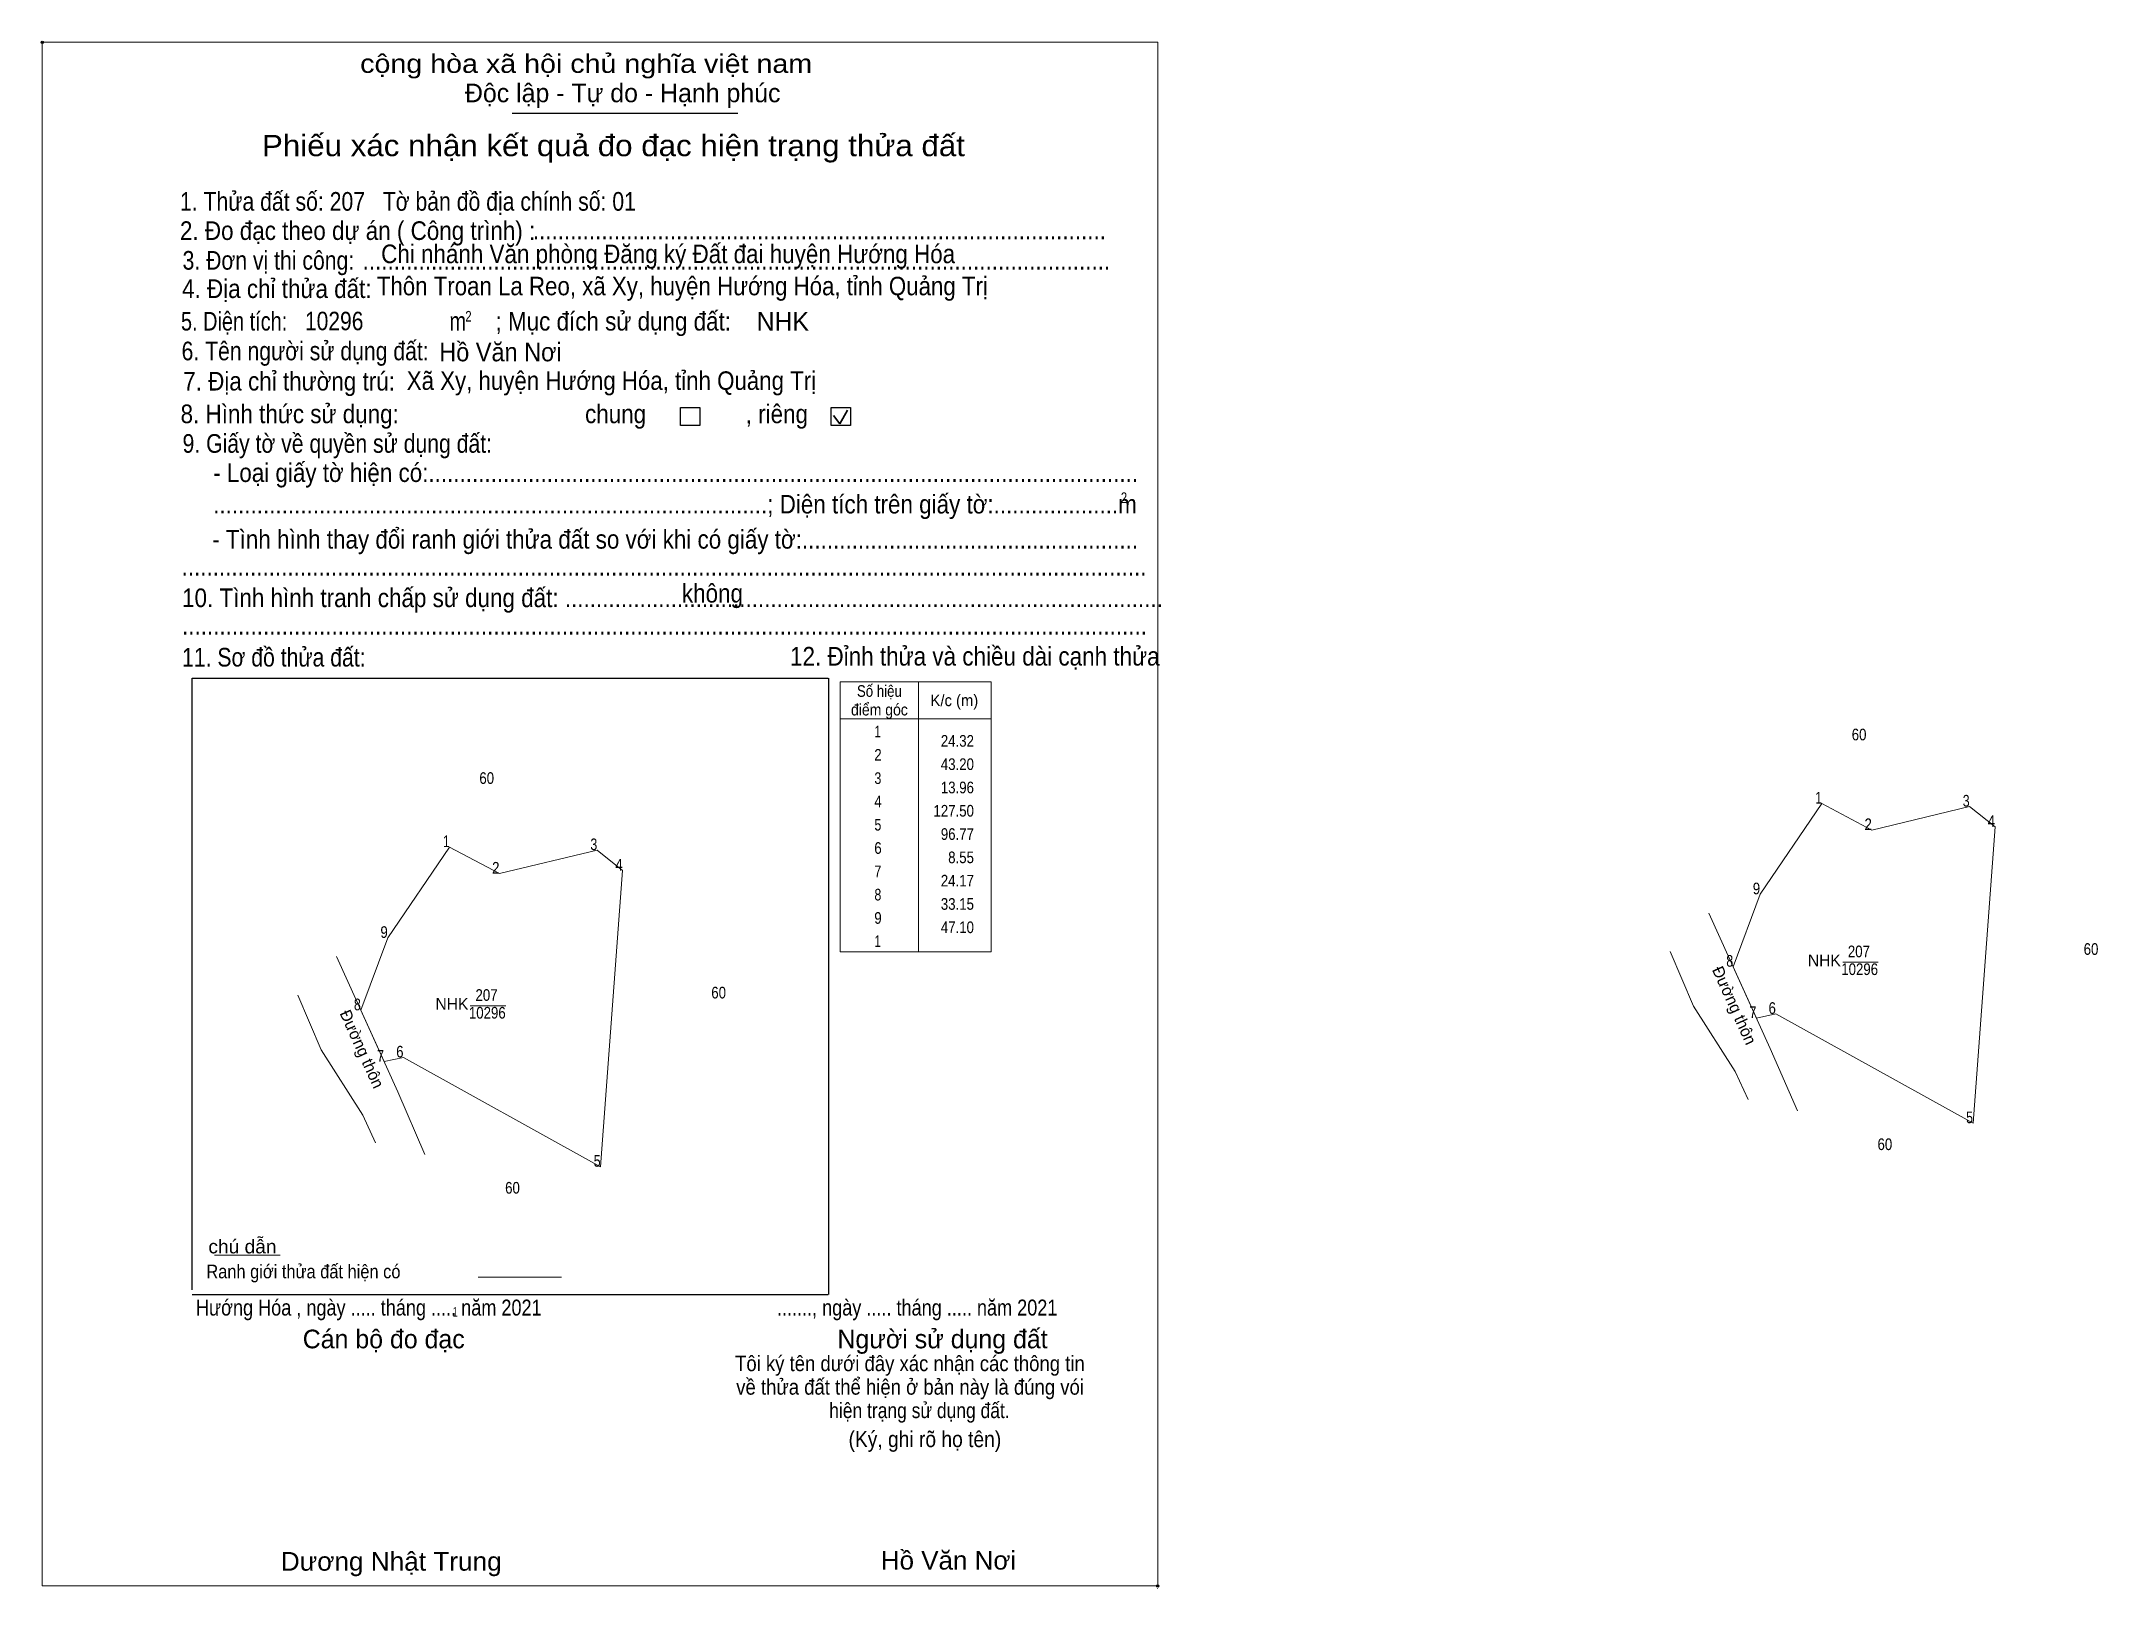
# Model space of a CAD drawing. Header units: metres. Extents: x 552874 to 553758, y 1817351 to 1818015.
import ezdxf
from ezdxf.enums import TextEntityAlignment as Align

# ---------------------------------------------------------------- set-up
doc = ezdxf.new("R2010")
doc.units = ezdxf.units.M
doc.header["$LTSCALE"] = 2
doc.header["$PDMODE"] = 32
doc.header["$PDSIZE"] = 1
for name, color, linetype, lineweight in [('1', 7, 'Continuous', 13), ('10', 7, 'Continuous', 13), ('17', 7, 'Continuous', 13), ('2', 7, 'Continuous', 25), ('6', 7, 'Continuous', 13), ('63', 7, 'Continuous', 13)]:
    doc.layers.add(name, color=color, linetype=linetype, lineweight=lineweight)

msp = doc.modelspace()

# ---------------------------------------------------------------- linework, layer by layer
at = {"layer": '1'}
for points in [[(553639.1, 1817688.14), (553660.59, 1817676.76), (553702.59, 1817686.85), (553713.48, 1817678.11), (553704.03, 1817550.96), (553619.39, 1817597.86), (553611.02, 1817596.1), (553601.05, 1817618.12), (553612.62, 1817649.19)], [(553049.76, 1817669.44), (553071.25, 1817658.06), (553113.25, 1817668.15), (553124.14, 1817659.41), (553114.69, 1817532.26), (553030.05, 1817579.16), (553021.68, 1817577.4), (553011.71, 1817599.42), (553023.28, 1817630.49)]]:
    msp.add_lwpolyline(points, close=True, dxfattribs=at)
at = {"layer": '10'}
for p, q in [((553612.62, 1817649.19), (553639.1, 1817688.14)), ((553023.28, 1817630.49), (553049.76, 1817669.44)), ((553612.62, 1817649.19), (553601.05, 1817618.12)), ((553023.28, 1817630.49), (553011.71, 1817599.42))]:
    msp.add_line(p, q, dxfattribs=at)
for points in [[(553639.1, 1817688.14), (553660.59, 1817676.76), (553702.59, 1817686.85), (553713.48, 1817678.11), (553704.03, 1817550.96), (553619.39, 1817597.86)], [(553049.76, 1817669.44), (553071.25, 1817658.06), (553113.25, 1817668.15), (553124.14, 1817659.41), (553114.69, 1817532.26), (553030.05, 1817579.16)], [(553619.39, 1817597.86), (553611.02, 1817596.1), (553601.05, 1817618.12)], [(553030.05, 1817579.16), (553021.68, 1817577.4), (553011.71, 1817599.42)]]:
    msp.add_lwpolyline(points, dxfattribs=at)
at = {"layer": '17'}
msp.add_line((552948.89, 1817494.32), (552977.13, 1817494.32), dxfattribs=at)
at = {"layer": '2'}
for p, q in [((553076.69, 1817984.51), (553173.56, 1817984.51)), ((552939.33, 1817742.01), (553212.46, 1817742.01)), ((552939.33, 1817479.49), (552939.33, 1817742.01)), ((553212.46, 1817477.34), (552939.33, 1817477.34))]:
    msp.add_line(p, q, dxfattribs=at)
at = {"layer": '2', "lineweight": 35}
for p, q in [((553214.69, 1817854.66), (553217.41, 1817851.12)), ((553217.41, 1817851.12), (553220.73, 1817857.05))]:
    msp.add_line(p, q, dxfattribs=at)
at = {"layer": '2', "lineweight": 13}
msp.add_lwpolyline([(552874.92, 1818014.89), (553353.96, 1818014.89), (553353.96, 1817352.33), (552874.92, 1817352.33)], close=True, dxfattribs=at)
at = {"layer": '2'}
for points in [[(553149.02, 1817858.08), (553157.24, 1817858.08), (553157.24, 1817850.4), (553149.02, 1817850.4)], [(553213.74, 1817858.08), (553221.97, 1817858.08), (553221.97, 1817850.4), (553213.74, 1817850.4)]]:
    msp.add_lwpolyline(points, close=True, dxfattribs=at)
for p in [(552874.92, 1818014.89), (553353.95, 1817352.33)]:
    msp.add_point(p, dxfattribs=at)
at = {"layer": '6'}
msp.add_line((553062.13, 1817484.8), (553097.83, 1817484.8), dxfattribs=at)
at = {"layer": '63', "lineweight": 25}
msp.add_line((553212.47, 1817742.02), (553212.47, 1817477.35), dxfattribs=at)
at = {"layer": '63'}
for p, q in [((553251.2, 1817740.45), (553251.2, 1817624.45)), ((553251.2, 1817740.45), (553251.2, 1817624.45)), ((553217.6, 1817724.45), (553282.4, 1817724.45)), ((553648.07, 1817620.05), (553663.33, 1817620.05)), ((553058.73, 1817601.35), (553073.99, 1817601.35))]:
    msp.add_line(p, q, dxfattribs=at)
msp.add_lwpolyline([(553217.6, 1817740.45), (553282.4, 1817740.45), (553282.4, 1817624.45), (553217.6, 1817624.45)], close=True, dxfattribs=at)
for points in [[(553628.6, 1817556.21), (553616.92, 1817583.06), (553590.61, 1817641.17)], [(553607.41, 1817561.17), (553601.89, 1817573.1), (553583.97, 1817601.16), (553573.94, 1817624.66)], [(553039.26, 1817537.51), (553027.58, 1817564.36), (553001.27, 1817622.47)], [(553018.07, 1817542.47), (553012.55, 1817554.4), (552994.63, 1817582.46), (552984.6, 1817605.96)]]:
    msp.add_lwpolyline(points, dxfattribs=at)

# ---------------------------------------------------------------- texts
at = {"layer": '1'}
for p in [(553640.18, 1817618.35), (553050.84, 1817599.65)]:
    msp.add_text('NHK', height=5, dxfattribs=at).set_placement(p, align=Align.CENTER)
for s, height, width, p in [('207', 5, 0.85, (553655.025, 1817622.17)), ('10296', 5, 0.85, (553655.355, 1817614.55)), ('207', 5, 0.85, (553065.685, 1817603.47)), ('10296', 5, 0.85, (553066.015, 1817595.85)), ('1', 4.225, 0.7, (553052.26, 1817467.86))]:
    msp.add_text(s, height=height, dxfattribs=dict(at, width=width)).set_placement(p, align=Align.CENTER)
at = {"layer": '2'}
for s, height, width, p in [('cộng hòa xã hội chủ nghĩa việt nam', 7.995, 1.15, (553011.42, 1818001.77)), ('1. Thửa đất số: 207   Tờ bản đồ địa chính số: 01', 8.01, 0.85, (552934.03, 1817942.61)), ('2. Đo đạc theo dự án ( Công trình) : ', 8.001, 0.9, (552934.03, 1817930.06)), ('3. Đơn vị thi công:', 8.001, 0.85, (552935.16, 1817917.31)), ('Chi nhánh Văn phòng Đăng ký Đất đai huyện Hướng Hóa', 7.994, 0.9, (553020.44, 1817920.1)), ('............................................................................................', 8.001, 0.9, (553085.56, 1817930.34)), ('........................................................................................................................', 8.001, 0.9, (553012.45, 1817917.31)), ('Thôn Troan La Reo, xã Xy, huyện Hướng Hóa, tỉnh Quảng Trị', 7.943, 0.9, (553018.56, 1817906.31)), ('4. Địa chỉ thửa đất:', 8.001, 0.9, (552934.94, 1817905.14)), ('5. Diện tích:', 8.001, 0.8, (552934.46, 1817891.18)), ('10296', 7.94, 0.85, (552987.72, 1817891.3)), ('m', 7.995, 0.8, (553049.77, 1817891.18)), ('2', 4.568, 0.8, (553056.57, 1817895.01)), ('; Mục đích sử dụng đất:', 7.995, 0.9, (553069.56, 1817891.18)), ('6. Tên người sử dụng đất:', 8.001, 0.85, (552934.73, 1817878.41)), ('Hồ Văn Nơi', 7.94, 0.95, (553045.39, 1817877.97)), ('7. Địa chỉ thường trú:', 8.001, 0.9, (552935.44, 1817865.44)), ('Xã Xy, huyện Hướng Hóa, tỉnh Quảng Trị', 7.943, 0.9, (553031.43, 1817865.71)), ('8. Hình thức sử dụng:', 8.001, 0.9, (552934.31, 1817851.42)), ('chung                , riêng', 7.995, 0.9, (553108, 1817851.42)), ('9. Giấy tờ về quyền sử dụng đất:', 8.001, 0.85, (552935.16, 1817838.71)), ('     - Loại giấy tờ hiện có:..................................................................................................................', 7.995, 0.9, (552934.94, 1817826.18)), ('     .........................................................................................; Diện tích trên giấy tờ:....................m', 7.995, 0.9, (552934.94, 1817812.66)), ('2', 4.568, 0.8, (553338.06, 1817817.13)), ('     - Tình hình thay đổi ranh giới thửa đất so với khi có giấy tờ:......................................................', 7.995, 0.9, (552934.53, 1817797.57)), ('...........................................................................................................................................................', 7.995, 0.9, (552934.73, 1817785.98)), ('không', 7.996, 0.9, (553149.6, 1817774.41)), ('10. Tình hình tranh chấp sử dụng đất: ................................................................................................', 8.001, 0.9, (552934.94, 1817772.46)), ('11. Sơ đồ thửa đất:', 8.001, 0.85, (552934.94, 1817746.96)), ('...........................................................................................................................................................', 7.995, 0.9, (552934.94, 1817760.62)), ('12. Đỉnh thửa và chiều dài cạnh thửa', 8.011, 0.9, (553196.02, 1817747.37)), ('Hướng Hóa , ngày ..... tháng ..... năm 2021', 6.833, 0.85, (552940.9, 1817468.39)), ('......., ngày ..... tháng ..... năm 2021', 6.833, 0.85, (553190.38, 1817468.39)), ('(Ký, ghi rõ họ tên)', 6.854, 0.9, (553221.15, 1817411.92)), ('Dương Nhật Trung', 8.004, 1.05, (552977.35, 1817358.88)), ('Hồ Văn Nơi', 7.94, 1.05, (553235.01, 1817359.35))]:
    msp.add_text(s, height=height, dxfattribs=dict(at, width=width)).set_placement(p)
for s, height, p in [('Độc lập - Tự do - Hạnh phúc', 7.995, (553056.41, 1817989.17)), ('NHK', 7.943, (553181.72, 1817891.13)), ('Cán bộ đo đạc', 7.996, (552986.76, 1817454.33)), ('Người sử dụng đất', 7.995, (553216.38, 1817454.33))]:
    msp.add_text(s, height=height, dxfattribs=at).set_placement(p)
for s, height, width, p in [('Phiếu xác nhận kết quả đo đạc hiện trạng thửa đất', 9.136, 1.1, (553120.19, 1817966.02)), ('Tôi ký tên dưới đây xác nhận các thông tin', 6.605, 0.9, (553247.5, 1817444.52)), ('về thửa đất thể hiện ở bản này là đúng vói', 6.605, 0.9, (553247.575, 1817434.42)), ('hiện trạng sử dụng đất.', 6.591, 0.85, (553251.595, 1817424.36))]:
    msp.add_text(s, height=height, dxfattribs=dict(at, width=width)).set_placement(p, align=Align.CENTER)
msp.add_text('.', height=2.285, dxfattribs=at).set_placement((553353.901, 1817351.08), align=Align.CENTER)
at = {"layer": '6'}
for s, width, p in [('chú dẫn', 1.05, (552946.25, 1817495.07)), ('Ranh giới thửa đất hiện có ', 0.9, (552945.37, 1817484.37))]:
    msp.add_text(s, height=5.854, dxfattribs=dict(at, width=width)).set_placement(p)
at = {"layer": '63'}
for s, width, p in [('Số hiệu', 0.85, (553234.395, 1817733.95)), ('điểm góc', 0.9, (553234.405, 1817725.95)), ('K/c (m)', 0.95, (553266.605, 1817729.95)), (' 1', 0.75, (553233, 1817716.55)), ('60', 0.85, (553655.11, 1817715.28)), (' 2', 0.85, (553233, 1817706.55)), ('60', 0.85, (553065.77, 1817696.58)), (' 3', 0.8, (553233.005, 1817696.55)), (' 4', 0.85, (553233, 1817686.55)), (' 5', 0.8, (553233.005, 1817676.55)), (' 6', 0.85, (553233.005, 1817666.55)), (' 7', 0.8, (553233, 1817656.55)), (' 8', 0.8, (553233, 1817646.55)), (' 9', 0.85, (553233, 1817636.55)), (' 1', 0.75, (553233, 1817626.55)), ('60', 0.85, (553754.71, 1817623.2)), ('60', 0.85, (553165.37, 1817604.5)), ('60', 0.85, (553666.18, 1817539.42)), ('60', 0.85, (553076.84, 1817520.72))]:
    msp.add_text(s, height=5, dxfattribs=dict(at, width=width)).set_placement(p, align=Align.CENTER)
for s, width, p in [('24.32', 0.85, (553275, 1817712.55)), ('43.20', 0.85, (553275, 1817702.55)), ('13.96', 0.85, (553275, 1817692.55)), ('127.50', 0.85, (553275, 1817682.55)), (' 1', 0.75, (553639.1, 1817688.14)), (' 3', 0.8, (553702.59, 1817686.85)), ('96.77', 0.85, (553275, 1817672.55)), (' 2', 0.85, (553660.59, 1817676.76)), (' 4', 0.85, (553713.48, 1817678.11)), (' 1', 0.75, (553049.76, 1817669.44)), (' 3', 0.8, (553113.25, 1817668.15)), ('8.55', 0.85, (553275, 1817662.55)), (' 2', 0.85, (553071.25, 1817658.06)), (' 4', 0.85, (553124.14, 1817659.41)), ('24.17', 0.85, (553275, 1817652.55)), (' 9', 0.85, (553612.62, 1817649.19)), ('33.15', 0.85, (553275, 1817642.55)), (' 9', 0.85, (553023.28, 1817630.49)), ('47.10', 0.85, (553275, 1817632.55)), (' 8', 0.8, (553601.05, 1817618.12)), (' 8', 0.8, (553011.71, 1817599.42)), (' 7', 0.8, (553611.02, 1817596.1)), (' 6', 0.85, (553619.39, 1817597.86)), (' 7', 0.8, (553021.68, 1817577.4)), (' 6', 0.85, (553030.05, 1817579.16)), (' 5', 0.8, (553704.03, 1817550.96)), (' 5', 0.8, (553114.69, 1817532.26))]:
    msp.add_text(s, height=5, dxfattribs=dict(at, width=width)).set_placement(p, align=Align.RIGHT)
for p in [(553599.263, 1817600.481), (553009.923, 1817581.781)]:
    msp.add_text('Đường thôn', height=5, rotation=294.36, dxfattribs=at).set_placement(p, align=Align.CENTER)

doc.saveas('drawing.dxf')
